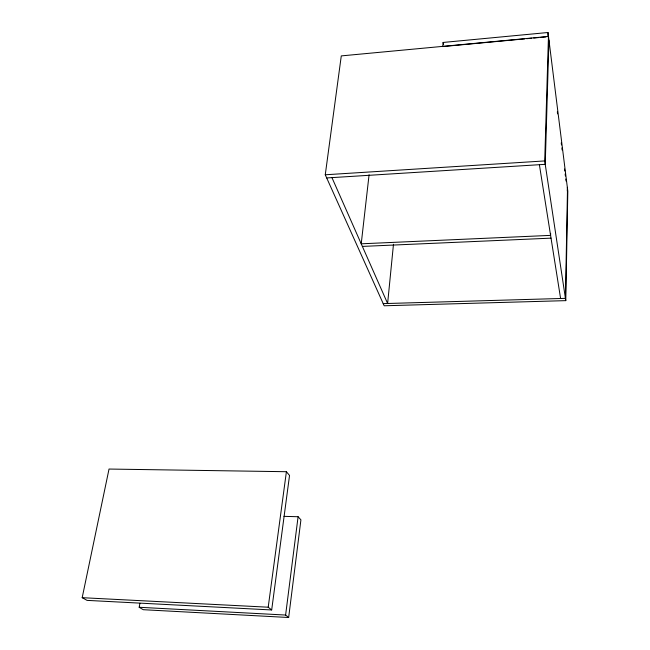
<?xml version="1.0" encoding="UTF-8"?>
<svg xmlns="http://www.w3.org/2000/svg" width="650" height="650" viewBox="0 0 650 650"><rect width="100%" height="100%" fill="white"/><g stroke="black" fill="none" stroke-linecap="round" stroke-linejoin="round"><path stroke-width="0.97" d="M567.296 191.051L567.361 187.314M567.499 188.606L565.435 298.358L383.207 303.615M565.776 300.641L544.716 160.924L548.462 36.441L341.283 55.9L325.268 174.777L384.174 305.776L565.776 300.641L567.816 191.165L547.999 32.5L443.113 42.453L442.772 46.572L524.631 38.886M550.639 233.358L550.591 235.373L361.221 243.807L369.078 174.777M547.869 36.701L547.999 32.5M548.925 40.178L545.236 164.336L326.69 177.946M393.477 244.262L387.619 303.485L331.939 177.621M298.09 516.734L300.918 519.862L288.657 617.5L285.61 615.046L298.09 516.734L283.944 516.352M271.684 609.96L289.534 475.459L286.398 471.713L109.029 469.048L82.184 597.683L87.059 600.381L271.684 609.96L268.206 607.206L82.184 597.683M268.206 607.206L286.398 471.713M288.657 617.5L143.252 609.7L139.173 607.279L139.912 603.306M526.646 38.699L531.7 38.22M533.723 38.033L538.777 37.554M540.8 37.367L545.846 36.896M325.268 174.777L544.716 160.924M362.375 246.415L551.029 238.144M139.173 607.279L285.61 615.046M443.113 42.453L443.601 44.428M539.386 164.702L560.601 298.496M557.326 111.873L557.578 113.88M561.242 142.943L561.494 144.95M561.868 147.956L562.12 149.963M564.517 169L564.769 171.007M565.151 174.013L565.403 176.02M565.776 179.026L566.028 181.033"/></g></svg>
